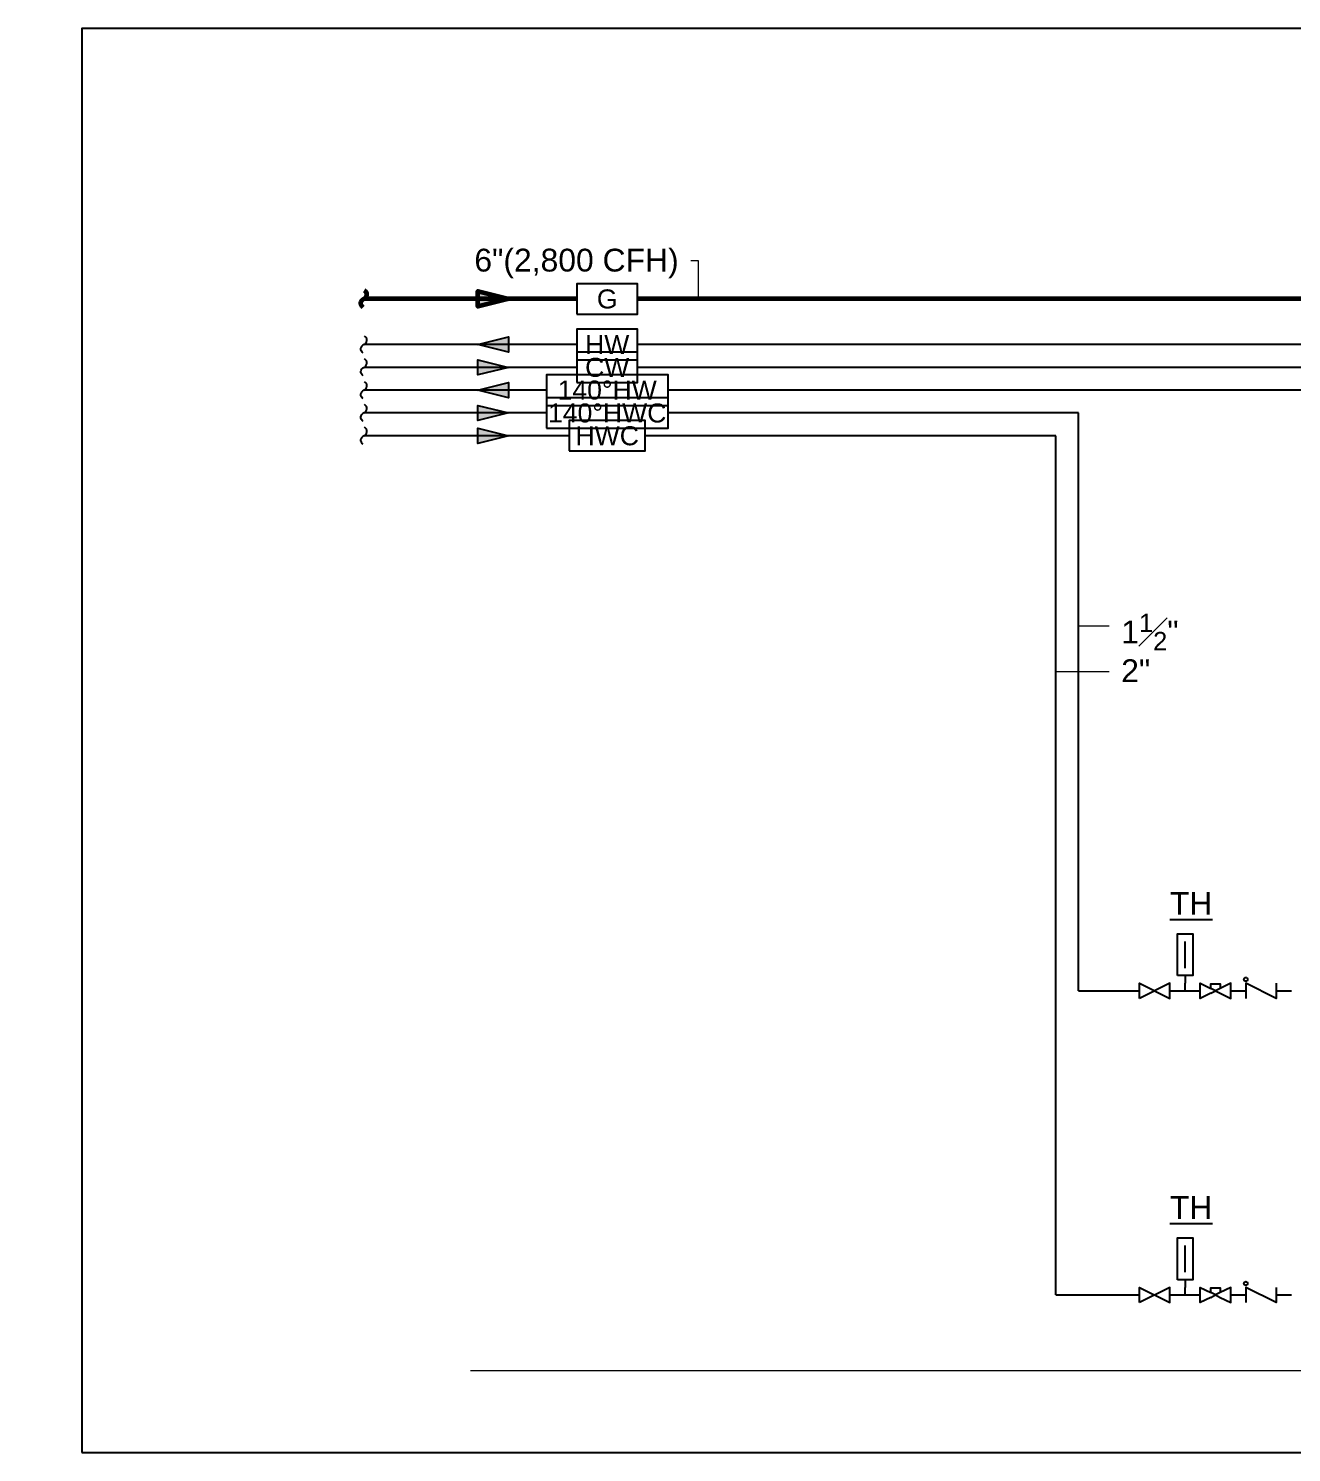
# Model space of a CAD drawing. Extents: x -6836 to 13740, y -142 to 3166.
# Drawn here: x 965.8 to 1215, y 2884.9 to 3165.8 of the extents above; entities that cross this region are included whole.
import ezdxf
from ezdxf import colors
from ezdxf.entities.mleader import LeaderData, LeaderLine
from ezdxf.enums import TextEntityAlignment as Align
from ezdxf.math import Vec2, Vec3

# ---------------------------------------------------------------- set-up
doc = ezdxf.new("R2010")
doc.units = 0
doc.header["$LTSCALE"] = 18
doc.header["$MEASUREMENT"] = 0
for name, color, linetype, lineweight in [('G-ANNO-TEXT', 70, 'Continuous', 0), ('P-GAS-N', 3, 'Continuous', 60), ('P-GAS-N @ 48', 3, 'Continuous', 60)]:
    doc.layers.add(name, color=color, linetype=linetype, lineweight=lineweight)
for name, color, linetype in [('P-14HW-N', 3, 'Continuous'), ('P-14HW-N @ 48', 3, 'Continuous'), ('P-14HWC-N', 6, 'Continuous'), ('P-14HWC-N @ 48', 6, 'Continuous'), ('P-ANNO-TEXT', 70, 'Continuous'), ('P-CW-N', 4, 'Continuous'), ('P-CW-N @ 48', 4, 'Continuous'), ('P-EQMT-N @ 48', 3, 'Continuous'), ('P-HW-N', 1, 'Continuous'), ('P-HW-N @ 48', 1, 'Continuous'), ('P-HWC-N', 2, 'Continuous'), ('P-HWC-N @ 48', 2, 'Continuous')]:
    doc.layers.add(name, color=color, linetype=linetype)
doc.styles.add('Arial', font='arial.ttf')
doc.dimstyles.new('Loop048', dxfattribs={"dimscale": 0, "dimtxt": 0.09375, "dimasz": 0.03125, "dimexe": 0.0625, "dimexo": 0.0625, "dimgap": 0.09375, "dimtad": 1, "dimdec": 4, "dimzin": 3, "dimdsep": 46, "dimlunit": 4, "dimtxsty": 'Arial', "dimblk": 'OBLIQUE', "dimcen": 0.09375, "dimdle": 0.0625, "dimclrd": 256, "dimclre": 256, "dimclrt": 256, "dimadec": 4, "dimazin": 0, "dimtfac": 0.8, "dimtdec": 4, "dimtix": 1, "dimtofl": 0, "dimtmove": 1, "dimatfit": 0, "dimldrblk": 'LeaderNoteBlock', "dimfxl": 1, "dimfrac": 1, "dimtolj": 1, "dimtzin": 0, "dimlwd": -1, "dimlwe": -1, "dimarcsym": 0})

# ---------------------------------------------------------------- blocks, each defined once
blk = doc.blocks.new('CHECK VALVE')
at = {"linetype": 'Continuous'}
blk.add_lwpolyline([(0.0625, 0.0625, 0, 0.0273, 0), (0.0041, 0.0625, 0, 0, 0), (0.0041, 0.0625, 0, 0, 0), (-0.0625, 0.0625, 0, 0, 0)], format="xyseb", dxfattribs=at)
blk.add_lwpolyline([(0.0625, 0.0312), (0.0625, -0.0312), (-0.0625, 0.0312), (-0.0625, -0.0312)], dxfattribs=at)
blk.add_circle((-0.0625, 0.0469), 0.00781, dxfattribs=at)
blk = doc.blocks.new('*U67')
at = {"linetype": 'Continuous'}
for points in [[(-0.0195, -0.0098), (-0.0625, -0.0313), (-0.0625, 0.0312), (-0.0195, 0.0098)], [(-0.0195, 0.0098), (-0.0195, 0.0293), (0.0195, 0.0293), (0.0195, 0.0098)], [(-0.0195, -0.0098), (0, 0), (-0.0195, 0.0098)], [(0.0195, 0.0098), (0, 0), (0.0195, -0.0098)], [(0.0195, -0.0098), (0.0625, -0.0313), (0.0625, 0.0312), (0.0195, 0.0098)]]:
    blk.add_lwpolyline(points, dxfattribs=at)
blk = doc.blocks.new('*U142')
at = {"color": 7, "linetype": 'Continuous'}
blk.add_line((0, 0.125), (0, 0.344), dxfattribs=at)
at = {"linetype": 'Continuous'}
blk.add_line((0, 0.063), (0, 0), dxfattribs=at)
blk.add_lwpolyline([(-0.063, 0.063), (-0.063, 0.406), (0.063, 0.406), (0.063, 0.063)], close=True, dxfattribs=at)
blk = doc.blocks.new('PLMB BALL VALVES')
at = {"linetype": 'Continuous'}
blk.add_lwpolyline([(-0.0625, -0.03125), (-0.0625, 0.03125), (0.0625, -0.03125), (0.0625, 0.03125), (-0.0625, -0.03125)], dxfattribs=at)
blk = doc.blocks.new('continuation')
blk.add_lwpolyline([(-0.0028, -0.0347, -0.625102), (0, 0, 0.625102), (0.0028, 0.0347)], format="xyb")
blk = doc.blocks.new('*U17')
at = {"layer": 'DEFPOINTS'}
blk.add_lwpolyline([(-0.125, -0.0625), (0.125, -0.0625), (0.125, 0.0625), (-0.125, 0.0625)], close=True, dxfattribs=at)
at = {"style": 'Arial'}
blk.add_text('CW', height=0.07812, dxfattribs=at).set_placement((0, 0), align=Align.MIDDLE)
blk = doc.blocks.new('*U18')
at = {"layer": 'DEFPOINTS'}
blk.add_lwpolyline([(-0.25, -0.0625), (0.25, -0.0625), (0.25, 0.0625), (-0.25, 0.0625)], close=True, dxfattribs=at)
at = {"insert": (0, 0.0396), "char_height": 0.07812, "width": 0.223783, "attachment_point": 2, "style": 'Arial'}
blk.add_mtext('140%%DHW', dxfattribs=at)
blk = doc.blocks.new('Gas Pipe Type')
at = {"layer": 'DEFPOINTS'}
blk.add_lwpolyline([(-0.125, -0.0625), (0.125, -0.0625), (0.125, 0.0625), (-0.125, 0.0625)], close=True, dxfattribs=at)
at = {"style": 'Arial'}
blk.add_text('G', height=0.0781, dxfattribs=at).set_placement((0, 0), align=Align.MIDDLE)
blk = doc.blocks.new('*U39')
at = {"layer": 'DEFPOINTS'}
blk.add_lwpolyline([(-0.125, -0.0625), (0.125, -0.0625), (0.125, 0.0625), (-0.125, 0.0625)], close=True, dxfattribs=at)
at = {"style": 'Arial'}
blk.add_text('HW', height=0.07812, dxfattribs=at).set_placement((0, 0), align=Align.MIDDLE)
blk = doc.blocks.new('*U30')
at = {"layer": 'DEFPOINTS'}
blk.add_lwpolyline([(-0.25, -0.0625), (0.25, -0.0625), (0.25, 0.0625), (-0.25, 0.0625)], close=True, dxfattribs=at)
at = {"insert": (0, 0.039), "char_height": 0.07812, "width": 0.340714, "attachment_point": 2, "style": 'Arial'}
blk.add_mtext('140%%DHWC', dxfattribs=at)
blk = doc.blocks.new('*U16')
at = {"layer": 'DEFPOINTS'}
blk.add_lwpolyline([(-0.15625, -0.0625), (0.15625, -0.0625), (0.15625, 0.0625), (-0.15625, 0.0625)], close=True, dxfattribs=at)
at = {"style": 'Arial'}
blk.add_text('HWC', height=0.078125, dxfattribs=at).set_placement((0, 0), align=Align.MIDDLE)
blk = doc.blocks.new('FlowArrow')
blk.add_hatch(color=256).paths.add_polyline_path([(-0.125, 0), (0, -0.03125), (0, 0.03125)])
blk.add_lwpolyline([(-0.125, 0), (0, 0.03125), (0, -0.03125), (-0.125, 0)])
blk = doc.blocks.new('_Oblique')
at = {"color": 0, "linetype": 'ByBlock', "lineweight": -2}
blk.add_line((-0.5, -0.5), (0.5, 0.5), dxfattribs=at)
blk = doc.blocks.new('LeaderNoteBlock')
blk.add_ellipse((0, 0), major_axis=(1, 0), ratio=0.25, start_param=5.387521, end_param=10.320443)

msp = doc.modelspace()

# ---------------------------------------------------------------- linework, layer by layer
at = {"layer": 'DEFPOINTS'}
msp.add_lwpolyline([(976.3673, 2884.91604), (2216.72273, 2884.91604), (2216.72273, 3165.84961), (976.3673, 3165.84961)], close=True, dxfattribs=at)
at = {"layer": 'G-ANNO-TEXT'}
msp.add_line((2137.5, 2901), (1053, 2901), dxfattribs=at)
at = {"layer": 'P-14HW-N'}
for p, q in [((1068, 3094.5), (1032, 3094.5)), ((1483.5, 3094.5), (1092, 3094.5))]:
    msp.add_line(p, q, dxfattribs=at)
at = {"layer": 'P-14HWC-N'}
for p, q in [((1068, 3090), (1032, 3090)), ((1173, 3090), (1092, 3090)), ((1173, 2976), (1173, 3090)), ((1173, 2976), (1185, 2976)), ((1191, 2976), (1197, 2976)), ((1194, 2976), (1194, 2977.5)), ((1203, 2976), (1206, 2976)), ((1212, 2976), (1215, 2976))]:
    msp.add_line(p, q, dxfattribs=at)
at = {"layer": 'P-CW-N'}
for p, q in [((1074, 3099), (1032, 3099)), ((1483.5, 3099), (1086, 3099))]:
    msp.add_line(p, q, dxfattribs=at)
at = {"layer": 'P-GAS-N'}
for p, q in [((1074, 3112.5), (1032, 3112.5)), ((1507.5, 3112.5), (1086, 3112.5))]:
    msp.add_line(p, q, dxfattribs=at)
at = {"layer": 'P-HW-N'}
for p, q in [((1074, 3103.5), (1032, 3103.5)), ((1485, 3103.5), (1086, 3103.5))]:
    msp.add_line(p, q, dxfattribs=at)
at = {"layer": 'P-HWC-N'}
for p, q in [((1072.512, 3085.5), (1032, 3085.5)), ((1168.5, 3085.5), (1087.488, 3085.5)), ((1168.5, 2916), (1168.5, 3085.5)), ((1194, 2916), (1194, 2917.5)), ((1168.5, 2916), (1185, 2916)), ((1191, 2916), (1197, 2916)), ((1203, 2916), (1206, 2916)), ((1212, 2916), (1215, 2916))]:
    msp.add_line(p, q, dxfattribs=at)

# ---------------------------------------------------------------- block references
at = {"layer": 'P-14HW-N @ 48', "xscale": 48, "yscale": 48, "zscale": 48}
for name, p in [('continuation', (1032, 3094.5)), ('FlowArrow', (1060.5, 3094.5))]:
    msp.add_blockref(name, p, dxfattribs=at)
at = {"layer": 'P-14HW-N @ 48', "linetype": 'ByBlock', "lineweight": -2, "xscale": 48, "yscale": 48, "zscale": 48}
msp.add_blockref('*U18', (1080, 3094.5), dxfattribs=at)
at = {"layer": 'P-14HWC-N @ 48', "xscale": 48, "yscale": 48, "zscale": 48}
for name, p in [('continuation', (1032, 3090)), ('CHECK VALVE', (1209, 2976)), ('PLMB BALL VALVES', (1188, 2976)), ('*U67', (1200, 2976))]:
    msp.add_blockref(name, p, dxfattribs=at)
at = {"layer": 'P-14HWC-N @ 48', "xscale": 48, "yscale": 48, "zscale": 48, "rotation": 180}
msp.add_blockref('FlowArrow', (1054.5, 3090), dxfattribs=at)
at = {"layer": 'P-14HWC-N @ 48', "linetype": 'ByBlock', "lineweight": -2, "xscale": 48, "yscale": 48, "zscale": 48}
msp.add_blockref('*U30', (1080, 3090), dxfattribs=at)
at = {"layer": 'P-CW-N @ 48', "linetype": 'ByBlock', "lineweight": -2, "xscale": 48, "yscale": 48, "zscale": 48}
msp.add_blockref('*U17', (1080, 3099), dxfattribs=at)
at = {"layer": 'P-CW-N @ 48', "xscale": 48, "yscale": 48, "zscale": 48}
msp.add_blockref('continuation', (1032, 3099), dxfattribs=at)
at = {"layer": 'P-CW-N @ 48', "xscale": 48, "yscale": 48, "zscale": 48, "rotation": 180}
msp.add_blockref('FlowArrow', (1054.5, 3099), dxfattribs=at)
at = {"layer": 'P-EQMT-N @ 48', "xscale": 24, "yscale": 24, "zscale": 24}
for p in [(1194, 2977.5), (1194, 2917.5)]:
    msp.add_blockref('*U142', p, dxfattribs=at)
at = {"layer": 'P-GAS-N @ 48', "xscale": 48, "yscale": 48, "zscale": 48}
msp.add_blockref('continuation', (1032, 3112.5), dxfattribs=at)
at = {"layer": 'P-GAS-N @ 48', "xscale": 48, "yscale": 48, "zscale": 48, "rotation": 180}
msp.add_blockref('FlowArrow', (1054.5, 3112.5), dxfattribs=at)
at = {"layer": 'P-GAS-N @ 48', "linetype": 'ByBlock', "lineweight": -2, "xscale": 48, "yscale": 48, "zscale": 48}
msp.add_blockref('Gas Pipe Type', (1080, 3112.5), dxfattribs=at)
at = {"layer": 'P-HW-N @ 48', "xscale": 48, "yscale": 48, "zscale": 48}
msp.add_blockref('continuation', (1032, 3103.5), dxfattribs=at)
at = {"layer": 'P-HW-N @ 48', "xscale": 48, "yscale": 48, "zscale": 48, "rotation": 359.9999999999942}
msp.add_blockref('FlowArrow', (1060.5, 3103.5), dxfattribs=at)
at = {"layer": 'P-HW-N @ 48', "linetype": 'ByBlock', "lineweight": -2, "xscale": 48, "yscale": 48, "zscale": 48}
msp.add_blockref('*U39', (1080, 3103.5), dxfattribs=at)
at = {"layer": 'P-HWC-N @ 48', "linetype": 'ByBlock', "lineweight": -2, "xscale": 48, "yscale": 48, "zscale": 48}
msp.add_blockref('*U16', (1080, 3085.5), dxfattribs=at)
at = {"layer": 'P-HWC-N @ 48', "xscale": 48, "yscale": 48, "zscale": 48}
for name, p in [('continuation', (1032, 3085.5)), ('CHECK VALVE', (1209, 2916)), ('PLMB BALL VALVES', (1188, 2916)), ('*U67', (1200, 2916))]:
    msp.add_blockref(name, p, dxfattribs=at)
at = {"layer": 'P-HWC-N @ 48', "xscale": 48, "yscale": 48, "zscale": 48, "rotation": 180}
msp.add_blockref('FlowArrow', (1054.5, 3085.5), dxfattribs=at)

# ---------------------------------------------------------------- texts
at = {"layer": 'G-ANNO-TEXT', "char_height": 4.5, "style": 'Arial'}
for s, width, insert, attachment_point in [('6"(2,800 CFH)', 122.1, (1094.1, 3122.4), 3), ('\\A1;1{\\H0.8x;\\S1#2;}"', 32.1, (1181.4, 3050.4), 1), ('2"', 32.1, (1181.4, 3041.4), 1)]:
    msp.add_mtext_dynamic_manual_height_columns(s, width=width, gutter_width=22.5, heights=[0], dxfattribs=dict(at, insert=insert, attachment_point=attachment_point))
at = {"layer": 'P-ANNO-TEXT', "char_height": 4.5, "attachment_point": 1, "style": 'Arial'}
for insert in [(1191, 2995.5), (1191, 2935.5)]:
    msp.add_mtext_dynamic_manual_height_columns('{\\LTH}', width=60, gutter_width=22.5, heights=[0], dxfattribs=dict(at, insert=insert))

# ---------------------------------------------------------------- leaders
at = {"layer": 'G-ANNO-TEXT'}
for points in [[(1098, 3112.5), (1098, 3120), (1096.5, 3120)], [(1173, 3048), (1177.5, 3048), (1179, 3048)], [(1168.5, 3039), (1177.5, 3039), (1179, 3039)]]:
    msp.add_leader(points, dimstyle='Loop048', override={"dimscale": 0}, dxfattribs=at)
ml = msp.add_multileader_mtext('Standard', dxfattribs=at)
ml.set_content('T&P RELIEF, DRAIN LINE, CONDENSATE DRAIN TYPICAL OF EACH HEATER  ', color=256, style='Arial')
ml.set_leader_properties(color=256, linetype='ByLayer', lineweight=-1)
ml.build(insert=Vec2(0, 0))
ml.multileader.update_dxf_attribs({"has_dogleg": 0, "dogleg_length": 0.125, "arrow_head_size": 6, "scale": 48})
ctx = ml.context
ctx.base_point, ctx.scale, ctx.char_height, ctx.arrow_head_size, ctx.landing_gap_size, ctx.plane_origin = Vec3(1654.09072, 3021), 48, 4.5, 6, 1.5, Vec3(1755, 3004.5)
ctx.text_align_type = 2
notes = []
notes.append((ctx, [(0, (1, 1, 0), (1746, 3021), (-1, 0), 6, [(0, [(1753.5, 2965.5), (1744.5, 3021)], 0, [])])]))
ctx.mtext.insert, ctx.mtext.width, ctx.mtext.alignment, ctx.mtext.flow_direction = Vec3(1738.5, 3023.28837), 83.5094597, 3, 5
ml = msp.add_multileader_mtext('Standard', dxfattribs=at)
ml.set_content('27"MIN. HEAT TRAP', color=256, style='Arial')
ml.set_leader_properties(color=256, linetype='ByLayer', lineweight=-1)
ml.build(insert=Vec2(0, 0))
ml.multileader.update_dxf_attribs({"has_dogleg": 0, "dogleg_length": 0.125, "arrow_head_size": 6, "scale": 48})
ctx = ml.context
ctx.base_point, ctx.scale, ctx.char_height, ctx.arrow_head_size, ctx.landing_gap_size, ctx.plane_origin = Vec3(1387.49795, 2925), 48, 4.5, 6, 1.5, Vec3(1441.5, 2896.5)
ctx.text_align_type = 2
notes.append((ctx, [(0, (1, 1, 0), (1431, 2925), (-1, 0), 6, [(0, [(1441.5, 2944.5), (1431, 2925)], 0, [])])]))
ctx.mtext.insert, ctx.mtext.width, ctx.mtext.alignment, ctx.mtext.flow_direction = Vec3(1423.5, 2927.25153), 37.5571691, 3, 5
for ctx, leaders in notes:
    for number, flags, end, landing, length, lines in leaders:
        leader = LeaderData()
        leader.index, (leader.has_last_leader_line, leader.has_dogleg_vector, leader.attachment_direction) = number, flags
        leader.last_leader_point, leader.dogleg_vector, leader.dogleg_length = Vec3(end), Vec3(landing), length
        for number, points, colour, breaks in lines:
            line = LeaderLine()
            line.index, line.vertices, line.color, line.breaks = number, Vec3.list(points), colors.encode_raw_color(colour), breaks
            leader.lines.append(line)
        ctx.leaders.append(leader)

doc.saveas('drawing.dxf')
